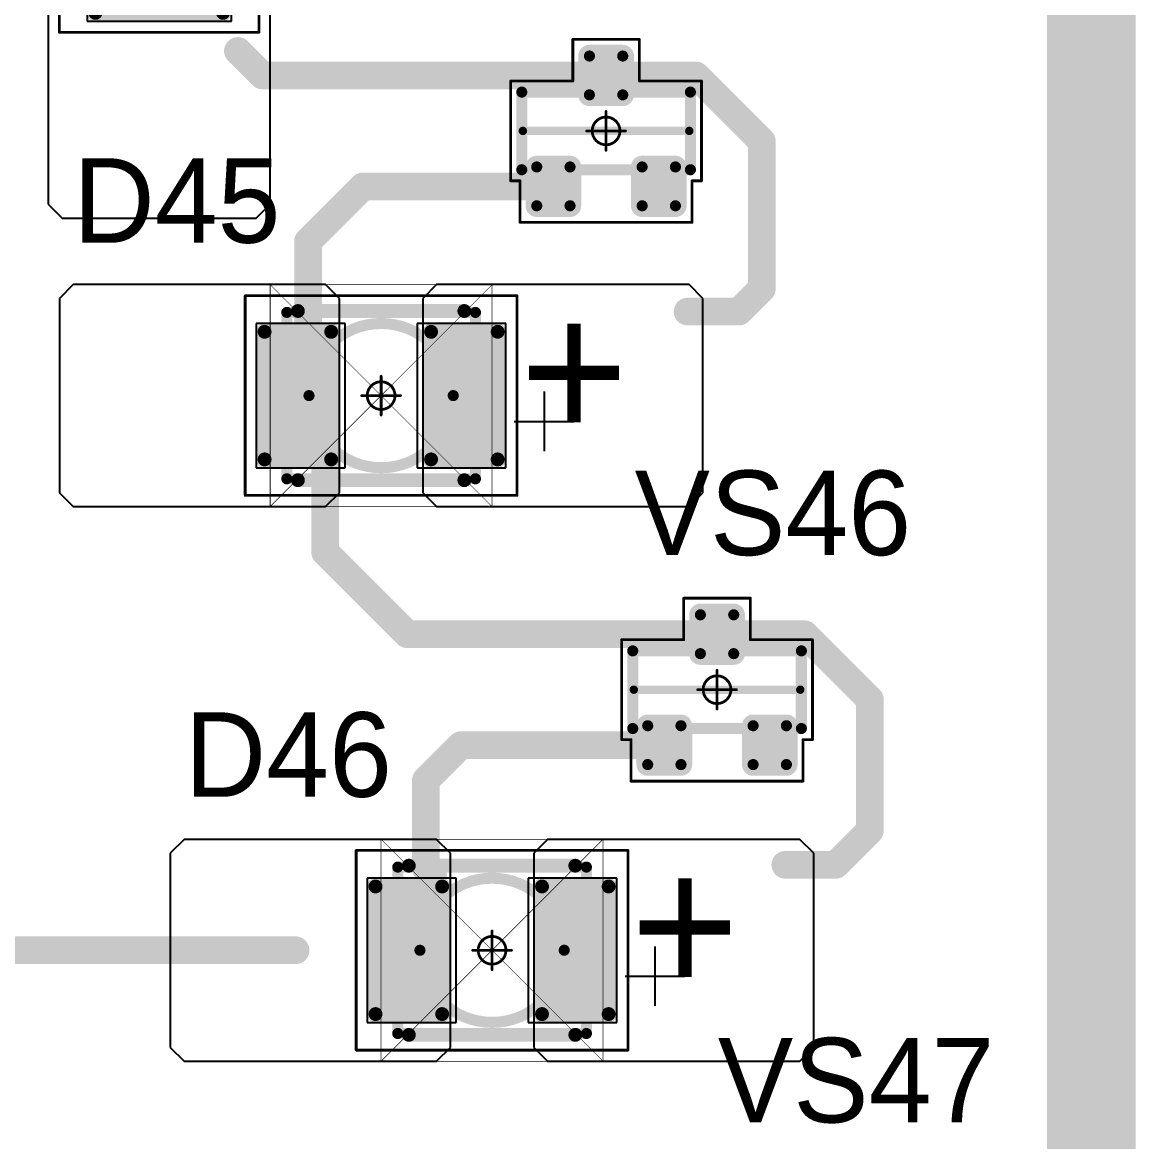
# Model space of a CAD drawing. Header units: millimetres. Extents: x 0 to 1769, y 431 to 1001.
# Drawn here: x 1516.47 to 1536.54, y 544.58 to 564.76 of the extents above; entities that cross this region are included whole.
import ezdxf

# ---------------------------------------------------------------- set-up
doc = ezdxf.new("R2010")
doc.units = ezdxf.units.MM
for name, color, linetype in [('Mechanical13', 56, 'Continuous'), ('Mechanical15', 56, 'Continuous'), ('Mechanical9', 56, 'Continuous'), ('TopLayer', 1, 'Continuous'), ('TopOverlay', 2, 'Continuous'), ('TopPaste', 8, 'Continuous'), ('TopSolder', 216, 'Continuous')]:
    doc.layers.add(name, color=color, linetype=linetype)

# ---------------------------------------------------------------- blocks, each defined once
blk = doc.blocks.new('SOT23_93')
at = {"layer": 'Mechanical13', "const_width": 0.2}
for points in [[(-0.7, 1.52), (-0.7, -1.52)], [(-0.7, 1.52), (0.7, 1.52)], [(0.7, 1.52), (0.7, -1.52)], [(-0.7, -1.52), (0.7, -1.52)]]:
    blk.add_lwpolyline(points, dxfattribs=at)
at = {"layer": 'Mechanical13', "const_width": 0.1}
for points in [[(-0.75, 1.52, 1), (-0.65, 1.52, 1)], [(-0.75, 1.52, 1), (-0.65, 1.52, 1)], [(0.65, 1.52, 1), (0.75, 1.52, 1)], [(0.65, 1.52, 1), (0.75, 1.52, 1)], [(-0.75, -1.52, 1), (-0.65, -1.52, 1)], [(-0.75, -1.52, 1), (-0.65, -1.52, 1)], [(0.65, -1.52, 1), (0.75, -1.52, 1)], [(0.65, -1.52, 1), (0.75, -1.52, 1)]]:
    blk.add_lwpolyline(points, format="xyb", close=True, dxfattribs=at)
at = {"layer": 'Mechanical15', "const_width": 0.05}
for points in [[(-0.9, 1.72), (0.9, 1.72)], [(-0.9, 1.72), (-0.9, 1.55)], [(0.9, 1.72), (0.9, 0.6)], [(-1.65, 1.55), (-0.9, 1.55)], [(-1.65, 1.55), (-1.65, -1.55)], [(0.9, 0.6), (1.65, 0.6)], [(1.65, 0.6), (1.65, -0.6)], [(0, 0.35), (0, -0.35)], [(-0.35, 0), (0.35, 0)], [(0.9, -0.6), (0.9, -1.72)], [(0.9, -0.6), (1.65, -0.6)], [(-1.65, -1.55), (-0.9, -1.55)], [(-0.9, -1.55), (-0.9, -1.72)], [(-0.9, -1.72), (0.9, -1.72)]]:
    blk.add_lwpolyline(points, dxfattribs=at)
at = {"layer": 'Mechanical15'}
for points, const_width in [([(-0.913, 1.72, 1), (-0.888, 1.72, 1)], 0.025), ([(-0.913, 1.72, 1), (-0.888, 1.72, 1)], 0.025), ([(0.888, 1.72, 1), (0.913, 1.72, 1)], 0.025), ([(0.888, 1.72, 1), (0.913, 1.72, 1)], 0.025), ([(-1.662, 1.55, 1), (-1.637, 1.55, 1)], 0.025), ([(-1.662, 1.55, 1), (-1.637, 1.55, 1)], 0.025), ([(-0.913, 1.55, 1), (-0.888, 1.55, 1)], 0.025), ([(-0.913, 1.55, 1), (-0.888, 1.55, 1)], 0.025), ([(0.888, 0.6, 1), (0.913, 0.6, 1)], 0.025), ([(0.888, 0.6, 1), (0.913, 0.6, 1)], 0.025), ([(1.637, 0.6, 1), (1.662, 0.6, 1)], 0.025), ([(1.637, 0.6, 1), (1.662, 0.6, 1)], 0.025), ([(0.25, 0, 1), (-0.25, 0, 1)], 0.05), ([(-0.012, 0.35, 1), (0.012, 0.35, 1)], 0.025), ([(-0.362, 0, 1), (-0.337, 0, 1)], 0.025), ([(-0.262, 0, 1), (-0.238, 0, 1)], 0.025), ([(0.238, 0, 1), (0.262, 0, 1)], 0.025), ([(0.337, 0, 1), (0.362, 0, 1)], 0.025), ([(-0.012, -0.35, 1), (0.012, -0.35, 1)], 0.025), ([(0.888, -0.6, 1), (0.913, -0.6, 1)], 0.025), ([(0.888, -0.6, 1), (0.913, -0.6, 1)], 0.025), ([(1.637, -0.6, 1), (1.662, -0.6, 1)], 0.025), ([(1.637, -0.6, 1), (1.662, -0.6, 1)], 0.025), ([(-1.662, -1.55, 1), (-1.637, -1.55, 1)], 0.025), ([(-1.662, -1.55, 1), (-1.637, -1.55, 1)], 0.025), ([(-0.913, -1.55, 1), (-0.888, -1.55, 1)], 0.025), ([(-0.913, -1.55, 1), (-0.888, -1.55, 1)], 0.025), ([(-0.913, -1.72, 1), (-0.888, -1.72, 1)], 0.025), ([(-0.913, -1.72, 1), (-0.888, -1.72, 1)], 0.025), ([(0.888, -1.72, 1), (0.913, -1.72, 1)], 0.025), ([(0.888, -1.72, 1), (0.913, -1.72, 1)], 0.025)]:
    blk.add_lwpolyline(points, format="xyb", close=True, dxfattribs=dict(at, const_width=const_width))
at = {"layer": 'TopLayer', "const_width": 0.1}
for points in [[(-1.4, 1.25, 1), (-1.3, 1.25, 1)], [(-0.7, 1.25, 1), (-0.6, 1.25, 1)], [(-1.4, 0.65, 1), (-1.3, 0.65, 1)], [(-0.7, 0.65, 1), (-0.6, 0.65, 1)], [(0.6, 0.3, 1), (0.7, 0.3, 1)], [(1.3, 0.3, 1), (1.4, 0.3, 1)], [(0.6, -0.3, 1), (0.7, -0.3, 1)], [(1.3, -0.3, 1), (1.4, -0.3, 1)], [(-1.4, -0.65, 1), (-1.3, -0.65, 1)], [(-0.7, -0.65, 1), (-0.6, -0.65, 1)], [(-1.4, -1.25, 1), (-1.3, -1.25, 1)], [(-0.7, -1.25, 1), (-0.6, -1.25, 1)]]:
    blk.add_lwpolyline(points, format="xyb", close=True, dxfattribs=at)
at = {"layer": 'TopLayer'}
for points in [[(-1.45, 1.25), (-1.45, 0.65), (-0.55, 1.25), (-0.55, 0.65)], [(-1.35, 1.35), (-1.35, 0.55), (-0.65, 1.35), (-0.65, 0.55)], [(0.55, 0.3), (0.55, -0.3), (1.45, 0.3), (1.45, -0.3)], [(0.65, 0.4), (0.65, -0.4), (1.35, 0.4), (1.35, -0.4)], [(-1.35, -0.55), (-1.35, -1.35), (-0.65, -0.55), (-0.65, -1.35)], [(-1.45, -0.65), (-1.45, -1.25), (-0.55, -0.65), (-0.55, -1.25)]]:
    blk.add_solid(points, dxfattribs=at)
at = {"layer": 'TopOverlay', "const_width": 0.15}
blk.add_lwpolyline([(0, 1.5), (0, -1.5)], dxfattribs=at)
at = {"layer": 'TopOverlay', "const_width": 0.075}
for points in [[(-0.038, 1.5, 1), (0.038, 1.5, 1)], [(-0.038, -1.5, 1), (0.038, -1.5, 1)]]:
    blk.add_lwpolyline(points, format="xyb", close=True, dxfattribs=at)
at = {"layer": 'TopPaste', "const_width": 0.075}
for points in [[(-1.387, 1.25, 1), (-1.313, 1.25, 1)], [(-0.687, 1.25, 1), (-0.613, 1.25, 1)], [(-1.387, 0.65, 1), (-1.313, 0.65, 1)], [(-0.687, 0.65, 1), (-0.613, 0.65, 1)], [(0.613, 0.3, 1), (0.687, 0.3, 1)], [(1.313, 0.3, 1), (1.387, 0.3, 1)], [(0.613, -0.3, 1), (0.687, -0.3, 1)], [(1.313, -0.3, 1), (1.387, -0.3, 1)], [(-1.387, -0.65, 1), (-1.313, -0.65, 1)], [(-0.687, -0.65, 1), (-0.613, -0.65, 1)], [(-1.387, -1.25, 1), (-1.313, -1.25, 1)], [(-0.687, -1.25, 1), (-0.613, -1.25, 1)]]:
    blk.add_lwpolyline(points, format="xyb", close=True, dxfattribs=at)
at = {"layer": 'TopPaste'}
for points in [[(-1.425, 1.25), (-1.425, 0.65), (-0.575, 1.25), (-0.575, 0.65)], [(-1.35, 1.325), (-1.35, 0.575), (-0.65, 1.325), (-0.65, 0.575)], [(0.575, 0.3), (0.575, -0.3), (1.425, 0.3), (1.425, -0.3)], [(0.65, 0.375), (0.65, -0.375), (1.35, 0.375), (1.35, -0.375)], [(-1.35, -0.575), (-1.35, -1.325), (-0.65, -0.575), (-0.65, -1.325)], [(-1.425, -0.65), (-1.425, -1.25), (-0.575, -0.65), (-0.575, -1.25)]]:
    blk.add_solid(points, dxfattribs=at)
at = {"layer": 'TopSolder', "const_width": 0.202}
for points in [[(-1.451, 1.25, 1), (-1.249, 1.25, 1)], [(-0.751, 1.25, 1), (-0.549, 1.25, 1)], [(-1.451, 0.65, 1), (-1.249, 0.65, 1)], [(-0.751, 0.65, 1), (-0.549, 0.65, 1)], [(0.549, 0.3, 1), (0.751, 0.3, 1)], [(1.249, 0.3, 1), (1.451, 0.3, 1)], [(0.549, -0.3, 1), (0.751, -0.3, 1)], [(1.249, -0.3, 1), (1.451, -0.3, 1)], [(-1.451, -0.65, 1), (-1.249, -0.65, 1)], [(-0.751, -0.65, 1), (-0.549, -0.65, 1)], [(-1.451, -1.25, 1), (-1.249, -1.25, 1)], [(-0.751, -1.25, 1), (-0.549, -1.25, 1)]]:
    blk.add_lwpolyline(points, format="xyb", close=True, dxfattribs=at)
at = {"layer": 'TopSolder'}
for points in [[(-1.35, 1.452), (-1.35, 0.448), (-0.65, 1.452), (-0.65, 0.448)], [(-1.552, 1.25), (-1.552, 0.65), (-0.448, 1.25), (-0.448, 0.65)], [(0.65, 0.502), (0.65, -0.502), (1.35, 0.502), (1.35, -0.502)], [(0.448, 0.3), (0.448, -0.3), (1.552, 0.3), (1.552, -0.3)], [(-1.35, -0.448), (-1.35, -1.452), (-0.65, -0.448), (-0.65, -1.452)], [(-1.552, -0.65), (-1.552, -1.25), (-0.448, -0.65), (-0.448, -1.25)]]:
    blk.add_solid(points, dxfattribs=at)
blk = doc.blocks.new('SOT23_94')
at = {"layer": 'Mechanical13', "const_width": 0.2}
for points in [[(-0.7, 1.52), (-0.7, -1.52)], [(-0.7, 1.52), (0.7, 1.52)], [(0.7, 1.52), (0.7, -1.52)], [(-0.7, -1.52), (0.7, -1.52)]]:
    blk.add_lwpolyline(points, dxfattribs=at)
at = {"layer": 'Mechanical13', "const_width": 0.1}
for points in [[(-0.75, 1.52, 1), (-0.65, 1.52, 1)], [(-0.75, 1.52, 1), (-0.65, 1.52, 1)], [(0.65, 1.52, 1), (0.75, 1.52, 1)], [(0.65, 1.52, 1), (0.75, 1.52, 1)], [(-0.75, -1.52, 1), (-0.65, -1.52, 1)], [(-0.75, -1.52, 1), (-0.65, -1.52, 1)], [(0.65, -1.52, 1), (0.75, -1.52, 1)], [(0.65, -1.52, 1), (0.75, -1.52, 1)]]:
    blk.add_lwpolyline(points, format="xyb", close=True, dxfattribs=at)
at = {"layer": 'Mechanical15', "const_width": 0.05}
for points in [[(-0.9, 1.72), (0.9, 1.72)], [(-0.9, 1.72), (-0.9, 1.55)], [(0.9, 1.72), (0.9, 0.6)], [(-1.65, 1.55), (-0.9, 1.55)], [(-1.65, 1.55), (-1.65, -1.55)], [(0.9, 0.6), (1.65, 0.6)], [(1.65, 0.6), (1.65, -0.6)], [(0, 0.35), (0, -0.35)], [(-0.35, 0), (0.35, 0)], [(0.9, -0.6), (0.9, -1.72)], [(0.9, -0.6), (1.65, -0.6)], [(-1.65, -1.55), (-0.9, -1.55)], [(-0.9, -1.55), (-0.9, -1.72)], [(-0.9, -1.72), (0.9, -1.72)]]:
    blk.add_lwpolyline(points, dxfattribs=at)
at = {"layer": 'Mechanical15'}
for points, const_width in [([(-0.913, 1.72, 1), (-0.888, 1.72, 1)], 0.025), ([(-0.913, 1.72, 1), (-0.888, 1.72, 1)], 0.025), ([(0.888, 1.72, 1), (0.913, 1.72, 1)], 0.025), ([(0.888, 1.72, 1), (0.913, 1.72, 1)], 0.025), ([(-1.662, 1.55, 1), (-1.637, 1.55, 1)], 0.025), ([(-1.662, 1.55, 1), (-1.637, 1.55, 1)], 0.025), ([(-0.913, 1.55, 1), (-0.888, 1.55, 1)], 0.025), ([(-0.913, 1.55, 1), (-0.888, 1.55, 1)], 0.025), ([(0.888, 0.6, 1), (0.913, 0.6, 1)], 0.025), ([(0.888, 0.6, 1), (0.913, 0.6, 1)], 0.025), ([(1.637, 0.6, 1), (1.662, 0.6, 1)], 0.025), ([(1.637, 0.6, 1), (1.662, 0.6, 1)], 0.025), ([(0.25, 0, 1), (-0.25, 0, 1)], 0.05), ([(-0.012, 0.35, 1), (0.012, 0.35, 1)], 0.025), ([(-0.362, 0, 1), (-0.337, 0, 1)], 0.025), ([(-0.262, 0, 1), (-0.238, 0, 1)], 0.025), ([(0.238, 0, 1), (0.262, 0, 1)], 0.025), ([(0.337, 0, 1), (0.362, 0, 1)], 0.025), ([(-0.012, -0.35, 1), (0.012, -0.35, 1)], 0.025), ([(0.888, -0.6, 1), (0.913, -0.6, 1)], 0.025), ([(0.888, -0.6, 1), (0.913, -0.6, 1)], 0.025), ([(1.637, -0.6, 1), (1.662, -0.6, 1)], 0.025), ([(1.637, -0.6, 1), (1.662, -0.6, 1)], 0.025), ([(-1.662, -1.55, 1), (-1.637, -1.55, 1)], 0.025), ([(-1.662, -1.55, 1), (-1.637, -1.55, 1)], 0.025), ([(-0.913, -1.55, 1), (-0.888, -1.55, 1)], 0.025), ([(-0.913, -1.55, 1), (-0.888, -1.55, 1)], 0.025), ([(-0.913, -1.72, 1), (-0.888, -1.72, 1)], 0.025), ([(-0.913, -1.72, 1), (-0.888, -1.72, 1)], 0.025), ([(0.888, -1.72, 1), (0.913, -1.72, 1)], 0.025), ([(0.888, -1.72, 1), (0.913, -1.72, 1)], 0.025)]:
    blk.add_lwpolyline(points, format="xyb", close=True, dxfattribs=dict(at, const_width=const_width))
at = {"layer": 'TopLayer', "const_width": 0.1}
for points in [[(-1.4, 1.25, 1), (-1.3, 1.25, 1)], [(-0.7, 1.25, 1), (-0.6, 1.25, 1)], [(-1.4, 0.65, 1), (-1.3, 0.65, 1)], [(-0.7, 0.65, 1), (-0.6, 0.65, 1)], [(0.6, 0.3, 1), (0.7, 0.3, 1)], [(1.3, 0.3, 1), (1.4, 0.3, 1)], [(0.6, -0.3, 1), (0.7, -0.3, 1)], [(1.3, -0.3, 1), (1.4, -0.3, 1)], [(-1.4, -0.65, 1), (-1.3, -0.65, 1)], [(-0.7, -0.65, 1), (-0.6, -0.65, 1)], [(-1.4, -1.25, 1), (-1.3, -1.25, 1)], [(-0.7, -1.25, 1), (-0.6, -1.25, 1)]]:
    blk.add_lwpolyline(points, format="xyb", close=True, dxfattribs=at)
at = {"layer": 'TopLayer'}
for points in [[(-1.45, 1.25), (-1.45, 0.65), (-0.55, 1.25), (-0.55, 0.65)], [(-1.35, 1.35), (-1.35, 0.55), (-0.65, 1.35), (-0.65, 0.55)], [(0.55, 0.3), (0.55, -0.3), (1.45, 0.3), (1.45, -0.3)], [(0.65, 0.4), (0.65, -0.4), (1.35, 0.4), (1.35, -0.4)], [(-1.35, -0.55), (-1.35, -1.35), (-0.65, -0.55), (-0.65, -1.35)], [(-1.45, -0.65), (-1.45, -1.25), (-0.55, -0.65), (-0.55, -1.25)]]:
    blk.add_solid(points, dxfattribs=at)
at = {"layer": 'TopOverlay', "const_width": 0.15}
blk.add_lwpolyline([(0, 1.5), (0, -1.5)], dxfattribs=at)
at = {"layer": 'TopOverlay', "const_width": 0.075}
for points in [[(-0.038, 1.5, 1), (0.038, 1.5, 1)], [(-0.038, -1.5, 1), (0.038, -1.5, 1)]]:
    blk.add_lwpolyline(points, format="xyb", close=True, dxfattribs=at)
at = {"layer": 'TopPaste', "const_width": 0.075}
for points in [[(-1.387, 1.25, 1), (-1.313, 1.25, 1)], [(-0.687, 1.25, 1), (-0.613, 1.25, 1)], [(-1.387, 0.65, 1), (-1.313, 0.65, 1)], [(-0.687, 0.65, 1), (-0.613, 0.65, 1)], [(0.613, 0.3, 1), (0.687, 0.3, 1)], [(1.313, 0.3, 1), (1.387, 0.3, 1)], [(0.613, -0.3, 1), (0.687, -0.3, 1)], [(1.313, -0.3, 1), (1.387, -0.3, 1)], [(-1.387, -0.65, 1), (-1.313, -0.65, 1)], [(-0.687, -0.65, 1), (-0.613, -0.65, 1)], [(-1.387, -1.25, 1), (-1.313, -1.25, 1)], [(-0.687, -1.25, 1), (-0.613, -1.25, 1)]]:
    blk.add_lwpolyline(points, format="xyb", close=True, dxfattribs=at)
at = {"layer": 'TopPaste'}
for points in [[(-1.425, 1.25), (-1.425, 0.65), (-0.575, 1.25), (-0.575, 0.65)], [(-1.35, 1.325), (-1.35, 0.575), (-0.65, 1.325), (-0.65, 0.575)], [(0.575, 0.3), (0.575, -0.3), (1.425, 0.3), (1.425, -0.3)], [(0.65, 0.375), (0.65, -0.375), (1.35, 0.375), (1.35, -0.375)], [(-1.35, -0.575), (-1.35, -1.325), (-0.65, -0.575), (-0.65, -1.325)], [(-1.425, -0.65), (-1.425, -1.25), (-0.575, -0.65), (-0.575, -1.25)]]:
    blk.add_solid(points, dxfattribs=at)
at = {"layer": 'TopSolder', "const_width": 0.202}
for points in [[(-1.451, 1.25, 1), (-1.249, 1.25, 1)], [(-0.751, 1.25, 1), (-0.549, 1.25, 1)], [(-1.451, 0.65, 1), (-1.249, 0.65, 1)], [(-0.751, 0.65, 1), (-0.549, 0.65, 1)], [(0.549, 0.3, 1), (0.751, 0.3, 1)], [(1.249, 0.3, 1), (1.451, 0.3, 1)], [(0.549, -0.3, 1), (0.751, -0.3, 1)], [(1.249, -0.3, 1), (1.451, -0.3, 1)], [(-1.451, -0.65, 1), (-1.249, -0.65, 1)], [(-0.751, -0.65, 1), (-0.549, -0.65, 1)], [(-1.451, -1.25, 1), (-1.249, -1.25, 1)], [(-0.751, -1.25, 1), (-0.549, -1.25, 1)]]:
    blk.add_lwpolyline(points, format="xyb", close=True, dxfattribs=at)
at = {"layer": 'TopSolder'}
for points in [[(-1.35, 1.452), (-1.35, 0.448), (-0.65, 1.452), (-0.65, 0.448)], [(-1.552, 1.25), (-1.552, 0.65), (-0.448, 1.25), (-0.448, 0.65)], [(0.65, 0.502), (0.65, -0.502), (1.35, 0.502), (1.35, -0.502)], [(0.448, 0.3), (0.448, -0.3), (1.552, 0.3), (1.552, -0.3)], [(-1.35, -0.448), (-1.35, -1.452), (-0.65, -0.448), (-0.65, -1.452)], [(-1.552, -0.65), (-1.552, -1.25), (-0.448, -0.65), (-0.448, -1.25)]]:
    blk.add_solid(points, dxfattribs=at)
blk = doc.blocks.new('T66G_281')
at = {"layer": 'Mechanical13'}
for p, q in [((2.936, 0.071), (2.936, -1)), ((2.4, -0.464), (3.471, -0.464))]:
    blk.add_line(p, q, dxfattribs=at)
at = {"layer": 'Mechanical13', "const_width": 0.2}
for points in [[(-1.7, 1.5), (1.7, 1.5)], [(-1.7, -1.5), (-1.7, 1.5)], [(1.7, -1.5), (1.7, 1.5)], [(-1.7, -1.5), (1.7, -1.5)]]:
    blk.add_lwpolyline(points, dxfattribs=at)
at = {"layer": 'Mechanical13'}
for points, const_width in [([(-1.75, 1.5, 1), (-1.65, 1.5, 1)], 0.1), ([(-1.75, 1.5, 1), (-1.65, 1.5, 1)], 0.1), ([(1.65, 1.5, 1), (1.75, 1.5, 1)], 0.1), ([(1.65, 1.5, 1), (1.75, 1.5, 1)], 0.1), ([(1.3, 0, 1), (-1.3, 0, 1)], 0.2), ([(-1.35, 0, 1), (-1.25, 0, 1)], 0.1), ([(1.25, 0, 1), (1.35, 0, 1)], 0.1), ([(-1.75, -1.5, 1), (-1.65, -1.5, 1)], 0.1), ([(-1.75, -1.5, 1), (-1.65, -1.5, 1)], 0.1), ([(1.65, -1.5, 1), (1.75, -1.5, 1)], 0.1), ([(1.65, -1.5, 1), (1.75, -1.5, 1)], 0.1)]:
    blk.add_lwpolyline(points, format="xyb", close=True, dxfattribs=dict(at, const_width=const_width))
at = {"layer": 'Mechanical15', "const_width": 0.05}
for points in [[(-2.45, -1.8), (-2.45, 1.8)], [(-2.45, 1.8), (2.45, 1.8)], [(2.45, -1.8), (2.45, 1.8)], [(0, -0.35), (0, 0.35)], [(-0.35, 0), (0.35, 0)], [(-2.45, -1.8), (2.45, -1.8)]]:
    blk.add_lwpolyline(points, dxfattribs=at)
at = {"layer": 'Mechanical15'}
for points, const_width in [([(-2.462, 1.8, 1), (-2.438, 1.8, 1)], 0.025), ([(-2.462, 1.8, 1), (-2.438, 1.8, 1)], 0.025), ([(2.438, 1.8, 1), (2.462, 1.8, 1)], 0.025), ([(2.438, 1.8, 1), (2.462, 1.8, 1)], 0.025), ([(0.25, 0, 1), (-0.25, 0, 1)], 0.05), ([(-0.012, 0.35, 1), (0.012, 0.35, 1)], 0.025), ([(-0.362, 0, 1), (-0.337, 0, 1)], 0.025), ([(-0.262, 0, 1), (-0.238, 0, 1)], 0.025), ([(0.238, 0, 1), (0.262, 0, 1)], 0.025), ([(0.337, 0, 1), (0.362, 0, 1)], 0.025), ([(-0.012, -0.35, 1), (0.012, -0.35, 1)], 0.025), ([(-2.462, -1.8, 1), (-2.438, -1.8, 1)], 0.025), ([(-2.462, -1.8, 1), (-2.438, -1.8, 1)], 0.025), ([(2.438, -1.8, 1), (2.462, -1.8, 1)], 0.025), ([(2.438, -1.8, 1), (2.462, -1.8, 1)], 0.025)]:
    blk.add_lwpolyline(points, format="xyb", close=True, dxfattribs=dict(at, const_width=const_width))
at = {"layer": 'TopLayer'}
for p, q in [((-5.55, 2), (-5.8, 1.75)), ((-1, 2), (-5.55, 2)), ((-0.75, 1.75), (-1, 2)), ((1, 2), (0.75, 1.75)), ((5.55, 2), (1, 2)), ((5.8, 1.75), (5.55, 2)), ((-5.8, 1.75), (-5.8, -1.75)), ((-0.75, -1.75), (-0.75, 1.75)), ((0.75, 1.75), (0.75, -1.75)), ((5.8, -1.75), (5.8, 1.75)), ((-5.8, -1.75), (-5.55, -2)), ((-1, -2), (-0.75, -1.75)), ((0.75, -1.75), (1, -2)), ((5.55, -2), (5.8, -1.75)), ((-5.55, -2), (-1, -2)), ((1, -2), (5.55, -2))]:
    blk.add_line(p, q, dxfattribs=at)
at = {"layer": 'TopLayer', "const_width": 0.15}
for points in [[(-2.175, 1.15, 1), (-2.025, 1.15, 1)], [(-0.975, 1.15, 1), (-0.825, 1.15, 1)], [(0.825, 1.15, 1), (0.975, 1.15, 1)], [(2.025, 1.15, 1), (2.175, 1.15, 1)], [(-2.175, -1.15, 1), (-2.025, -1.15, 1)], [(-0.975, -1.15, 1), (-0.825, -1.15, 1)], [(0.825, -1.15, 1), (0.975, -1.15, 1)], [(2.025, -1.15, 1), (2.175, -1.15, 1)]]:
    blk.add_lwpolyline(points, format="xyb", close=True, dxfattribs=at)
at = {"layer": 'TopLayer'}
for points in [[(-0.9, 1.3), (-2.1, 1.3), (-0.9, -1.3), (-2.1, -1.3)], [(2.1, 1.3), (0.9, 1.3), (2.1, -1.3), (0.9, -1.3)], [(-0.75, 1.15), (-2.25, 1.15), (-0.75, -1.15), (-2.25, -1.15)], [(2.25, 1.15), (0.75, 1.15), (2.25, -1.15), (0.75, -1.15)]]:
    blk.add_solid(points, dxfattribs=at)
at = {"layer": 'TopOverlay', "const_width": 0.25}
for points in [[(-1.5, 1.525), (1.5, 1.525)], [(-1.5, -1.525), (1.5, -1.525)]]:
    blk.add_lwpolyline(points, dxfattribs=at)
at = {"layer": 'TopOverlay', "const_width": 0.125}
for points in [[(-1.562, 1.525, 1), (-1.438, 1.525, 1)], [(1.438, 1.525, 1), (1.562, 1.525, 1)], [(-1.562, -1.525, 1), (-1.438, -1.525, 1)], [(1.438, -1.525, 1), (1.562, -1.525, 1)]]:
    blk.add_lwpolyline(points, format="xyb", close=True, dxfattribs=at)
at = {"layer": 'TopPaste', "const_width": 0.125}
for points in [[(-2.163, 1.15, 1), (-2.038, 1.15, 1)], [(-0.963, 1.15, 1), (-0.838, 1.15, 1)], [(0.838, 1.15, 1), (0.963, 1.15, 1)], [(2.038, 1.15, 1), (2.163, 1.15, 1)], [(-2.163, -1.15, 1), (-2.038, -1.15, 1)], [(-0.963, -1.15, 1), (-0.838, -1.15, 1)], [(0.838, -1.15, 1), (0.963, -1.15, 1)], [(2.038, -1.15, 1), (2.163, -1.15, 1)]]:
    blk.add_lwpolyline(points, format="xyb", close=True, dxfattribs=at)
at = {"layer": 'TopPaste'}
for points in [[(-0.9, 1.275), (-2.1, 1.275), (-0.9, -1.275), (-2.1, -1.275)], [(2.1, 1.275), (0.9, 1.275), (2.1, -1.275), (0.9, -1.275)], [(-0.775, 1.15), (-2.225, 1.15), (-0.775, -1.15), (-2.225, -1.15)], [(2.225, 1.15), (0.775, 1.15), (2.225, -1.15), (0.775, -1.15)]]:
    blk.add_solid(points, dxfattribs=at)
at = {"layer": 'TopSolder'}
for p, q in [((-2.25, 1.3), (-2.25, -1.3)), ((-0.65, 1.3), (-2.25, 1.3)), ((-0.65, -1.3), (-0.65, 1.3)), ((0.65, 1.3), (0.65, -1.3)), ((2.25, 1.3), (0.65, 1.3)), ((2.25, -1.3), (2.25, 1.3)), ((-2.25, -1.3), (-0.65, -1.3)), ((0.65, -1.3), (2.25, -1.3))]:
    blk.add_line(p, q, dxfattribs=at)
at = {"layer": 'TopOverlay'}
blk.add_text('+', height=2.5, dxfattribs=at).set_placement((2.5, -0.8))
blk = doc.blocks.new('T66G_282')
at = {"layer": 'Mechanical13'}
for p, q in [((2.936, 0.071), (2.936, -1)), ((2.4, -0.464), (3.471, -0.464))]:
    blk.add_line(p, q, dxfattribs=at)
at = {"layer": 'Mechanical13', "const_width": 0.2}
for points in [[(-1.7, 1.5), (1.7, 1.5)], [(-1.7, -1.5), (-1.7, 1.5)], [(1.7, -1.5), (1.7, 1.5)], [(-1.7, -1.5), (1.7, -1.5)]]:
    blk.add_lwpolyline(points, dxfattribs=at)
at = {"layer": 'Mechanical13'}
for points, const_width in [([(-1.75, 1.5, 1), (-1.65, 1.5, 1)], 0.1), ([(-1.75, 1.5, 1), (-1.65, 1.5, 1)], 0.1), ([(1.65, 1.5, 1), (1.75, 1.5, 1)], 0.1), ([(1.65, 1.5, 1), (1.75, 1.5, 1)], 0.1), ([(1.3, 0, 1), (-1.3, 0, 1)], 0.2), ([(-1.35, 0, 1), (-1.25, 0, 1)], 0.1), ([(1.25, 0, 1), (1.35, 0, 1)], 0.1), ([(-1.75, -1.5, 1), (-1.65, -1.5, 1)], 0.1), ([(-1.75, -1.5, 1), (-1.65, -1.5, 1)], 0.1), ([(1.65, -1.5, 1), (1.75, -1.5, 1)], 0.1), ([(1.65, -1.5, 1), (1.75, -1.5, 1)], 0.1)]:
    blk.add_lwpolyline(points, format="xyb", close=True, dxfattribs=dict(at, const_width=const_width))
at = {"layer": 'Mechanical15', "const_width": 0.05}
for points in [[(-2.45, -1.8), (-2.45, 1.8)], [(-2.45, 1.8), (2.45, 1.8)], [(2.45, -1.8), (2.45, 1.8)], [(0, -0.35), (0, 0.35)], [(-0.35, 0), (0.35, 0)], [(-2.45, -1.8), (2.45, -1.8)]]:
    blk.add_lwpolyline(points, dxfattribs=at)
at = {"layer": 'Mechanical15'}
for points, const_width in [([(-2.462, 1.8, 1), (-2.438, 1.8, 1)], 0.025), ([(-2.462, 1.8, 1), (-2.438, 1.8, 1)], 0.025), ([(2.438, 1.8, 1), (2.462, 1.8, 1)], 0.025), ([(2.438, 1.8, 1), (2.462, 1.8, 1)], 0.025), ([(0.25, 0, 1), (-0.25, 0, 1)], 0.05), ([(-0.012, 0.35, 1), (0.012, 0.35, 1)], 0.025), ([(-0.362, 0, 1), (-0.337, 0, 1)], 0.025), ([(-0.262, 0, 1), (-0.238, 0, 1)], 0.025), ([(0.238, 0, 1), (0.262, 0, 1)], 0.025), ([(0.337, 0, 1), (0.362, 0, 1)], 0.025), ([(-0.012, -0.35, 1), (0.012, -0.35, 1)], 0.025), ([(-2.462, -1.8, 1), (-2.438, -1.8, 1)], 0.025), ([(-2.462, -1.8, 1), (-2.438, -1.8, 1)], 0.025), ([(2.438, -1.8, 1), (2.462, -1.8, 1)], 0.025), ([(2.438, -1.8, 1), (2.462, -1.8, 1)], 0.025)]:
    blk.add_lwpolyline(points, format="xyb", close=True, dxfattribs=dict(at, const_width=const_width))
at = {"layer": 'TopLayer'}
for p, q in [((-5.55, 2), (-5.8, 1.75)), ((-1, 2), (-5.55, 2)), ((-0.75, 1.75), (-1, 2)), ((1, 2), (0.75, 1.75)), ((5.55, 2), (1, 2)), ((5.8, 1.75), (5.55, 2)), ((-5.8, 1.75), (-5.8, -1.75)), ((-0.75, -1.75), (-0.75, 1.75)), ((0.75, 1.75), (0.75, -1.75)), ((5.8, -1.75), (5.8, 1.75)), ((-5.8, -1.75), (-5.55, -2)), ((-1, -2), (-0.75, -1.75)), ((0.75, -1.75), (1, -2)), ((5.55, -2), (5.8, -1.75)), ((-5.55, -2), (-1, -2)), ((1, -2), (5.55, -2))]:
    blk.add_line(p, q, dxfattribs=at)
at = {"layer": 'TopLayer', "const_width": 0.15}
for points in [[(-2.175, 1.15, 1), (-2.025, 1.15, 1)], [(-0.975, 1.15, 1), (-0.825, 1.15, 1)], [(0.825, 1.15, 1), (0.975, 1.15, 1)], [(2.025, 1.15, 1), (2.175, 1.15, 1)], [(-2.175, -1.15, 1), (-2.025, -1.15, 1)], [(-0.975, -1.15, 1), (-0.825, -1.15, 1)], [(0.825, -1.15, 1), (0.975, -1.15, 1)], [(2.025, -1.15, 1), (2.175, -1.15, 1)]]:
    blk.add_lwpolyline(points, format="xyb", close=True, dxfattribs=at)
at = {"layer": 'TopLayer'}
for points in [[(-0.9, 1.3), (-2.1, 1.3), (-0.9, -1.3), (-2.1, -1.3)], [(2.1, 1.3), (0.9, 1.3), (2.1, -1.3), (0.9, -1.3)], [(-0.75, 1.15), (-2.25, 1.15), (-0.75, -1.15), (-2.25, -1.15)], [(2.25, 1.15), (0.75, 1.15), (2.25, -1.15), (0.75, -1.15)]]:
    blk.add_solid(points, dxfattribs=at)
at = {"layer": 'TopOverlay', "const_width": 0.25}
for points in [[(-1.5, 1.525), (1.5, 1.525)], [(-1.5, -1.525), (1.5, -1.525)]]:
    blk.add_lwpolyline(points, dxfattribs=at)
at = {"layer": 'TopOverlay', "const_width": 0.125}
for points in [[(-1.562, 1.525, 1), (-1.438, 1.525, 1)], [(1.438, 1.525, 1), (1.562, 1.525, 1)], [(-1.562, -1.525, 1), (-1.438, -1.525, 1)], [(1.438, -1.525, 1), (1.562, -1.525, 1)]]:
    blk.add_lwpolyline(points, format="xyb", close=True, dxfattribs=at)
at = {"layer": 'TopPaste', "const_width": 0.125}
for points in [[(-2.163, 1.15, 1), (-2.038, 1.15, 1)], [(-0.963, 1.15, 1), (-0.838, 1.15, 1)], [(0.838, 1.15, 1), (0.963, 1.15, 1)], [(2.038, 1.15, 1), (2.163, 1.15, 1)], [(-2.163, -1.15, 1), (-2.038, -1.15, 1)], [(-0.963, -1.15, 1), (-0.838, -1.15, 1)], [(0.838, -1.15, 1), (0.963, -1.15, 1)], [(2.038, -1.15, 1), (2.163, -1.15, 1)]]:
    blk.add_lwpolyline(points, format="xyb", close=True, dxfattribs=at)
at = {"layer": 'TopPaste'}
for points in [[(-0.9, 1.275), (-2.1, 1.275), (-0.9, -1.275), (-2.1, -1.275)], [(2.1, 1.275), (0.9, 1.275), (2.1, -1.275), (0.9, -1.275)], [(-0.775, 1.15), (-2.225, 1.15), (-0.775, -1.15), (-2.225, -1.15)], [(2.225, 1.15), (0.775, 1.15), (2.225, -1.15), (0.775, -1.15)]]:
    blk.add_solid(points, dxfattribs=at)
at = {"layer": 'TopSolder'}
for p, q in [((-2.25, 1.3), (-2.25, -1.3)), ((-0.65, 1.3), (-2.25, 1.3)), ((-0.65, -1.3), (-0.65, 1.3)), ((0.65, 1.3), (0.65, -1.3)), ((2.25, 1.3), (0.65, 1.3)), ((2.25, -1.3), (2.25, 1.3)), ((-2.25, -1.3), (-0.65, -1.3)), ((0.65, -1.3), (2.25, -1.3))]:
    blk.add_line(p, q, dxfattribs=at)
at = {"layer": 'TopOverlay'}
blk.add_text('+', height=2.5, dxfattribs=at).set_placement((2.5, -0.8))
blk = doc.blocks.new('T66G_283')
at = {"layer": 'Mechanical13'}
for p, q in [((2.936, 0.071), (2.936, -1)), ((2.4, -0.464), (3.471, -0.464))]:
    blk.add_line(p, q, dxfattribs=at)
at = {"layer": 'Mechanical13', "const_width": 0.2}
for points in [[(-1.7, 1.5), (1.7, 1.5)], [(-1.7, 1.5), (-1.7, -1.5)], [(1.7, 1.5), (1.7, -1.5)], [(-1.7, -1.5), (1.7, -1.5)]]:
    blk.add_lwpolyline(points, dxfattribs=at)
at = {"layer": 'Mechanical13'}
for points, const_width in [([(-1.75, 1.5, 1), (-1.65, 1.5, 1)], 0.1), ([(-1.75, 1.5, 1), (-1.65, 1.5, 1)], 0.1), ([(1.65, 1.5, 1), (1.75, 1.5, 1)], 0.1), ([(1.65, 1.5, 1), (1.75, 1.5, 1)], 0.1), ([(1.3, 0, 1), (-1.3, 0, 1)], 0.2), ([(-1.35, 0, 1), (-1.25, 0, 1)], 0.1), ([(1.25, 0, 1), (1.35, 0, 1)], 0.1), ([(-1.75, -1.5, 1), (-1.65, -1.5, 1)], 0.1), ([(-1.75, -1.5, 1), (-1.65, -1.5, 1)], 0.1), ([(1.65, -1.5, 1), (1.75, -1.5, 1)], 0.1), ([(1.65, -1.5, 1), (1.75, -1.5, 1)], 0.1)]:
    blk.add_lwpolyline(points, format="xyb", close=True, dxfattribs=dict(at, const_width=const_width))
at = {"layer": 'Mechanical15', "const_width": 0.05}
for points in [[(-2.45, 1.8), (-2.45, -1.8)], [(-2.45, 1.8), (2.45, 1.8)], [(2.45, 1.8), (2.45, -1.8)], [(0, 0.35), (0, -0.35)], [(-0.35, 0), (0.35, 0)], [(-2.45, -1.8), (2.45, -1.8)]]:
    blk.add_lwpolyline(points, dxfattribs=at)
at = {"layer": 'Mechanical15'}
for points, const_width in [([(-2.462, 1.8, 1), (-2.438, 1.8, 1)], 0.025), ([(-2.462, 1.8, 1), (-2.438, 1.8, 1)], 0.025), ([(2.438, 1.8, 1), (2.462, 1.8, 1)], 0.025), ([(2.438, 1.8, 1), (2.462, 1.8, 1)], 0.025), ([(0.25, 0, 1), (-0.25, 0, 1)], 0.05), ([(-0.012, 0.35, 1), (0.012, 0.35, 1)], 0.025), ([(-0.362, 0, 1), (-0.337, 0, 1)], 0.025), ([(-0.262, 0, 1), (-0.238, 0, 1)], 0.025), ([(0.238, 0, 1), (0.262, 0, 1)], 0.025), ([(0.337, 0, 1), (0.362, 0, 1)], 0.025), ([(-0.012, -0.35, 1), (0.012, -0.35, 1)], 0.025), ([(-2.462, -1.8, 1), (-2.438, -1.8, 1)], 0.025), ([(-2.462, -1.8, 1), (-2.438, -1.8, 1)], 0.025), ([(2.438, -1.8, 1), (2.462, -1.8, 1)], 0.025), ([(2.438, -1.8, 1), (2.462, -1.8, 1)], 0.025)]:
    blk.add_lwpolyline(points, format="xyb", close=True, dxfattribs=dict(at, const_width=const_width))
at = {"layer": 'TopLayer'}
for p, q in [((-5.55, 2), (-5.8, 1.75)), ((-1, 2), (-5.55, 2)), ((-0.75, 1.75), (-1, 2)), ((1, 2), (0.75, 1.75)), ((5.55, 2), (1, 2)), ((5.8, 1.75), (5.55, 2)), ((-5.8, 1.75), (-5.8, -1.75)), ((-0.75, -1.75), (-0.75, 1.75)), ((0.75, 1.75), (0.75, -1.75)), ((5.8, -1.75), (5.8, 1.75)), ((-5.8, -1.75), (-5.55, -2)), ((-1, -2), (-0.75, -1.75)), ((0.75, -1.75), (1, -2)), ((5.55, -2), (5.8, -1.75)), ((-5.55, -2), (-1, -2)), ((1, -2), (5.55, -2))]:
    blk.add_line(p, q, dxfattribs=at)
at = {"layer": 'TopLayer', "const_width": 0.15}
for points in [[(-2.175, 1.15, 1), (-2.025, 1.15, 1)], [(-0.975, 1.15, 1), (-0.825, 1.15, 1)], [(0.825, 1.15, 1), (0.975, 1.15, 1)], [(2.025, 1.15, 1), (2.175, 1.15, 1)], [(-2.175, -1.15, 1), (-2.025, -1.15, 1)], [(-0.975, -1.15, 1), (-0.825, -1.15, 1)], [(0.825, -1.15, 1), (0.975, -1.15, 1)], [(2.025, -1.15, 1), (2.175, -1.15, 1)]]:
    blk.add_lwpolyline(points, format="xyb", close=True, dxfattribs=at)
at = {"layer": 'TopLayer'}
for points in [[(-0.9, 1.3), (-2.1, 1.3), (-0.9, -1.3), (-2.1, -1.3)], [(2.1, 1.3), (0.9, 1.3), (2.1, -1.3), (0.9, -1.3)], [(-0.75, 1.15), (-2.25, 1.15), (-0.75, -1.15), (-2.25, -1.15)], [(2.25, 1.15), (0.75, 1.15), (2.25, -1.15), (0.75, -1.15)]]:
    blk.add_solid(points, dxfattribs=at)
at = {"layer": 'TopOverlay', "const_width": 0.25}
for points in [[(-1.5, 1.525), (1.5, 1.525)], [(-1.5, -1.525), (1.5, -1.525)]]:
    blk.add_lwpolyline(points, dxfattribs=at)
at = {"layer": 'TopOverlay', "const_width": 0.125}
for points in [[(-1.562, 1.525, 1), (-1.438, 1.525, 1)], [(1.438, 1.525, 1), (1.562, 1.525, 1)], [(-1.562, -1.525, 1), (-1.438, -1.525, 1)], [(1.438, -1.525, 1), (1.562, -1.525, 1)]]:
    blk.add_lwpolyline(points, format="xyb", close=True, dxfattribs=at)
at = {"layer": 'TopPaste', "const_width": 0.125}
for points in [[(-2.163, 1.15, 1), (-2.038, 1.15, 1)], [(-0.963, 1.15, 1), (-0.838, 1.15, 1)], [(0.838, 1.15, 1), (0.963, 1.15, 1)], [(2.038, 1.15, 1), (2.163, 1.15, 1)], [(-2.163, -1.15, 1), (-2.038, -1.15, 1)], [(-0.963, -1.15, 1), (-0.838, -1.15, 1)], [(0.838, -1.15, 1), (0.963, -1.15, 1)], [(2.038, -1.15, 1), (2.163, -1.15, 1)]]:
    blk.add_lwpolyline(points, format="xyb", close=True, dxfattribs=at)
at = {"layer": 'TopPaste'}
for points in [[(-0.9, 1.275), (-2.1, 1.275), (-0.9, -1.275), (-2.1, -1.275)], [(2.1, 1.275), (0.9, 1.275), (2.1, -1.275), (0.9, -1.275)], [(-0.775, 1.15), (-2.225, 1.15), (-0.775, -1.15), (-2.225, -1.15)], [(2.225, 1.15), (0.775, 1.15), (2.225, -1.15), (0.775, -1.15)]]:
    blk.add_solid(points, dxfattribs=at)
at = {"layer": 'TopSolder'}
for p, q in [((-2.25, 1.3), (-2.25, -1.3)), ((-0.65, 1.3), (-2.25, 1.3)), ((-0.65, -1.3), (-0.65, 1.3)), ((0.65, 1.3), (0.65, -1.3)), ((2.25, 1.3), (0.65, 1.3)), ((2.25, -1.3), (2.25, 1.3)), ((-2.25, -1.3), (-0.65, -1.3)), ((0.65, -1.3), (2.25, -1.3))]:
    blk.add_line(p, q, dxfattribs=at)
at = {"layer": 'TopOverlay'}
blk.add_text('+', height=2.5, dxfattribs=at).set_placement((2.5, -0.8))

msp = doc.modelspace()

# ---------------------------------------------------------------- linework, layer by layer
at = {"layer": 'Mechanical9'}
for points, const_width in [([(1520.94, 556.028), (1520.94, 560.028)], 0.0127), ([(1520.94, 560.028), (1524.94, 560.028)], 0.0127), ([(1520.94, 560.028), (1524.94, 556.028)], 0.01), ([(1520.94, 556.028), (1524.94, 560.028)], 0.01), ([(1524.94, 556.028), (1524.94, 560.028)], 0.0127), ([(1520.94, 556.028), (1524.94, 556.028)], 0.0127), ([(1522.94, 546.028), (1522.94, 550.028)], 0.0127), ([(1522.94, 550.028), (1526.94, 550.028)], 0.0127), ([(1522.94, 550.028), (1526.94, 546.028)], 0.01), ([(1522.94, 546.028), (1526.94, 550.028)], 0.01), ([(1526.94, 546.028), (1526.94, 550.028)], 0.0127), ([(1522.94, 546.028), (1526.94, 546.028)], 0.0127)]:
    msp.add_lwpolyline(points, dxfattribs=dict(at, const_width=const_width))
for points, const_width in [([(1520.937, 560.028, 1), (1520.943, 560.028, 1)], 0.00635), ([(1520.937, 560.028, 1), (1520.943, 560.028, 1)], 0.00635), ([(1520.938, 560.028, 1), (1520.943, 560.028, 1)], 0.005), ([(1524.937, 560.028, 1), (1524.943, 560.028, 1)], 0.00635), ([(1524.937, 560.028, 1), (1524.943, 560.028, 1)], 0.00635), ([(1524.938, 560.028, 1), (1524.943, 560.028, 1)], 0.005), ([(1520.937, 556.028, 1), (1520.943, 556.028, 1)], 0.00635), ([(1520.937, 556.028, 1), (1520.943, 556.028, 1)], 0.00635), ([(1520.938, 556.028, 1), (1520.943, 556.028, 1)], 0.005), ([(1524.937, 556.028, 1), (1524.943, 556.028, 1)], 0.00635), ([(1524.937, 556.028, 1), (1524.943, 556.028, 1)], 0.00635), ([(1524.938, 556.028, 1), (1524.943, 556.028, 1)], 0.005), ([(1522.937, 550.028, 1), (1522.943, 550.028, 1)], 0.00635), ([(1522.937, 550.028, 1), (1522.943, 550.028, 1)], 0.00635), ([(1522.938, 550.028, 1), (1522.943, 550.028, 1)], 0.005), ([(1526.937, 550.028, 1), (1526.943, 550.028, 1)], 0.00635), ([(1526.937, 550.028, 1), (1526.943, 550.028, 1)], 0.00635), ([(1526.938, 550.028, 1), (1526.943, 550.028, 1)], 0.005), ([(1522.937, 546.028, 1), (1522.943, 546.028, 1)], 0.00635), ([(1522.937, 546.028, 1), (1522.943, 546.028, 1)], 0.00635), ([(1522.938, 546.028, 1), (1522.943, 546.028, 1)], 0.005), ([(1526.937, 546.028, 1), (1526.943, 546.028, 1)], 0.00635), ([(1526.937, 546.028, 1), (1526.943, 546.028, 1)], 0.00635), ([(1526.938, 546.028, 1), (1526.943, 546.028, 1)], 0.005)]:
    msp.add_lwpolyline(points, format="xyb", close=True, dxfattribs=dict(at, const_width=const_width))
at = {"layer": 'TopLayer'}
for points, const_width in [([(1535.74, 543.454), (1535.74, 570.553)], 1.6), ([(1520.359, 564.241), (1520.8, 563.8)], 0.5), ([(1520.8, 563.8), (1526.995, 563.8)], 0.5), ([(1526.995, 563.8), (1528.614, 563.8)], 0.5), ([(1528.614, 563.8), (1529.803, 562.61)], 0.5), ([(1529.803, 559.957), (1529.803, 562.61)], 0.5), ([(1521.624, 560.809), (1522.615, 561.8)], 0.5), ([(1522.615, 561.8), (1526.045, 561.8)], 0.5), ([(1521.624, 558.212), (1521.624, 560.809)], 0.5), ([(1529.39, 559.543), (1529.803, 559.957)], 0.5), ([(1528.465, 559.543), (1529.39, 559.543)], 0.5), ([(1521.44, 558.028), (1521.624, 558.212)], 0.5), ([(1521.44, 558.028), (1521.931, 557.537)], 0.5), ([(1521.931, 555.207), (1521.931, 557.537)], 0.5), ([(1521.931, 555.207), (1523.412, 553.726)], 0.5), ([(1523.412, 553.726), (1528.995, 553.726)], 0.5), ([(1528.995, 553.726), (1530.572, 553.726)], 0.5), ([(1530.572, 553.726), (1531.749, 552.55)], 0.5), ([(1531.749, 550.185), (1531.749, 552.55)], 0.5), ([(1523.746, 551.092), (1524.38, 551.726)], 0.5), ([(1524.38, 551.726), (1528.045, 551.726)], 0.5), ([(1523.746, 549.504), (1523.746, 551.092)], 0.5), ([(1531.133, 549.569), (1531.749, 550.185)], 0.5), ([(1523.746, 549.504), (1523.875, 549.375)], 0.5), ([(1530.226, 549.569), (1531.133, 549.569)], 0.5), ([(1515.271, 548.028), (1521.397, 548.028)], 0.5)]:
    msp.add_lwpolyline(points, dxfattribs=dict(at, const_width=const_width))
at = {"layer": 'TopLayer', "const_width": 0.25}
for points in [[(1520.234, 564.241, 1), (1520.484, 564.241, 1)], [(1520.675, 563.8, 1), (1520.925, 563.8, 1)], [(1520.675, 563.8, 1), (1520.925, 563.8, 1)], [(1526.87, 563.8, 1), (1527.12, 563.8, 1)], [(1526.87, 563.8, 1), (1527.12, 563.8, 1)], [(1528.489, 563.8, 1), (1528.739, 563.8, 1)], [(1528.489, 563.8, 1), (1528.739, 563.8, 1)], [(1529.678, 562.61, 1), (1529.928, 562.61, 1)], [(1529.678, 562.61, 1), (1529.928, 562.61, 1)], [(1522.49, 561.8, 1), (1522.74, 561.8, 1)], [(1522.49, 561.8, 1), (1522.74, 561.8, 1)], [(1525.92, 561.8, 1), (1526.17, 561.8, 1)], [(1521.499, 560.809, 1), (1521.749, 560.809, 1)], [(1521.499, 560.809, 1), (1521.749, 560.809, 1)], [(1529.678, 559.957, 1), (1529.928, 559.957, 1)], [(1529.678, 559.957, 1), (1529.928, 559.957, 1)], [(1528.34, 559.543, 1), (1528.59, 559.543, 1)], [(1529.265, 559.543, 1), (1529.515, 559.543, 1)], [(1529.265, 559.543, 1), (1529.515, 559.543, 1)], [(1521.499, 558.212, 1), (1521.749, 558.212, 1)], [(1521.499, 558.212, 1), (1521.749, 558.212, 1)], [(1521.315, 558.028, 1), (1521.565, 558.028, 1)], [(1521.315, 558.028, 1), (1521.565, 558.028, 1)], [(1521.806, 557.537, 1), (1522.056, 557.537, 1)], [(1521.806, 557.537, 1), (1522.056, 557.537, 1)], [(1521.806, 555.207, 1), (1522.056, 555.207, 1)], [(1521.806, 555.207, 1), (1522.056, 555.207, 1)], [(1523.287, 553.726, 1), (1523.537, 553.726, 1)], [(1523.287, 553.726, 1), (1523.537, 553.726, 1)], [(1528.87, 553.726, 1), (1529.12, 553.726, 1)], [(1528.87, 553.726, 1), (1529.12, 553.726, 1)], [(1530.447, 553.726, 1), (1530.697, 553.726, 1)], [(1530.447, 553.726, 1), (1530.697, 553.726, 1)], [(1531.624, 552.55, 1), (1531.874, 552.55, 1)], [(1531.624, 552.55, 1), (1531.874, 552.55, 1)], [(1524.255, 551.726, 1), (1524.505, 551.726, 1)], [(1524.255, 551.726, 1), (1524.505, 551.726, 1)], [(1527.92, 551.726, 1), (1528.17, 551.726, 1)], [(1523.621, 551.092, 1), (1523.871, 551.092, 1)], [(1523.621, 551.092, 1), (1523.871, 551.092, 1)], [(1531.624, 550.185, 1), (1531.874, 550.185, 1)], [(1531.624, 550.185, 1), (1531.874, 550.185, 1)], [(1523.621, 549.504, 1), (1523.871, 549.504, 1)], [(1523.621, 549.504, 1), (1523.871, 549.504, 1)], [(1530.101, 549.569, 1), (1530.351, 549.569, 1)], [(1531.008, 549.569, 1), (1531.258, 549.569, 1)], [(1531.008, 549.569, 1), (1531.258, 549.569, 1)], [(1523.75, 549.375, 1), (1524, 549.375, 1)], [(1521.272, 548.028, 1), (1521.522, 548.028, 1)]]:
    msp.add_lwpolyline(points, format="xyb", close=True, dxfattribs=at)

# ---------------------------------------------------------------- block references
for name, p, rotation in [('T66G_283', (1518.94, 567.028), 90), ('SOT23_94', (1526.995, 562.8), 90), ('T66G_282', (1522.94, 558.028), 360), ('SOT23_93', (1528.995, 552.726), 90), ('T66G_281', (1524.94, 548.028), 360)]:
    msp.add_blockref(name, p, dxfattribs=dict(rotation=rotation))

# ---------------------------------------------------------------- texts
at = {"layer": 'TopOverlay'}
for s, p in [('D45', (1517.387, 560.784)), ('VS46', (1527.509, 555.152)), ('D46', (1519.397, 550.795)), ('VS47', (1529.009, 544.924))]:
    msp.add_text(s, height=1.524, dxfattribs=at).set_placement(p)

doc.saveas('drawing.dxf')
